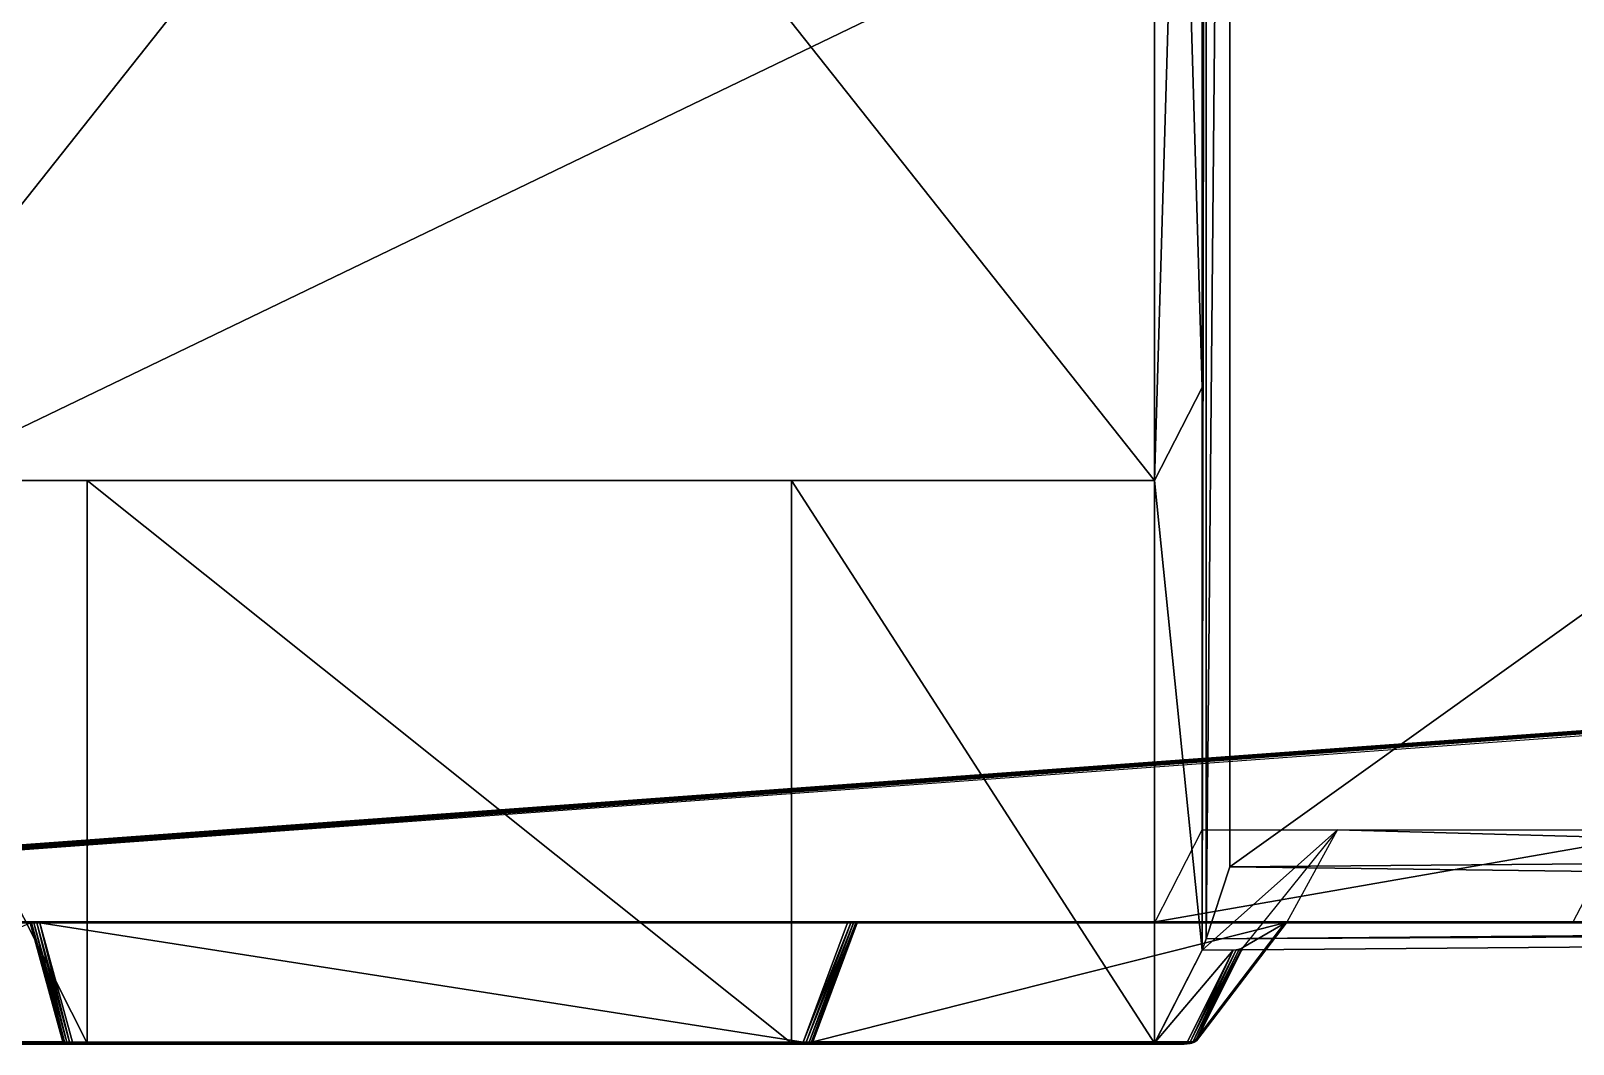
# Model space of a CAD drawing. Extents: x -2.99 to 2.93, y -1.11 to 1.11.
# Drawn here: x -2.117 to -0.908, y -1.11 to -0.316 of the extents above; entities that cross this region are included whole.
import ezdxf

# ---------------------------------------------------------------- set-up
doc = ezdxf.new("R2010")
doc.units = 0
doc.header["$MEASUREMENT"] = 0
doc.layers.get('0').update_dxf_attribs({"linetype": 'CONTINUOUS'})

msp = doc.modelspace()

# ---------------------------------------------------------------- linework, layer by layer
for points in [[(-1.1956, 1.0271, 0.4624), (-1.1989, 1.0361, 0.4846), (-1.1989, -1.0361, 0.4846)], [(-1.1956, 1.0271, 0.4624), (-1.1989, -1.0361, 0.4846), (-1.1956, -1.0271, 0.4624)], [(-1.1772, 0.9706, 0.345), (-1.1956, 1.0271, 0.4624), (-1.1956, -1.0271, 0.4624)], [(-1.1772, 0.9706, 0.345), (-1.1956, -1.0271, 0.4624), (-1.1772, -0.9706, 0.345)], [(1.5062, 0.9486, 0.2918), (-1.1772, 0.9706, 0.345), (-1.1772, -0.9706, 0.345)], [(1.5062, 0.9486, 0.2918), (-1.1772, -0.9706, 0.345), (1.5062, -0.9486, 0.2918)], [(-2.2958, 0.668, 0.721), (-2.2958, -0.668, 0.721), (-1.2361, -0.668, 0.6533)], [(-2.2958, 0.668, 0.721), (-1.2361, -0.668, 0.6533), (-1.2361, 0.668, 0.6533)], [(-2.2958, -0.668, 0.721), (-1.2361, -0.668, 0.6533), (-1.2361, 0.668, 0.6533)], [(-2.2958, -0.668, 0.721), (-1.2361, 0.668, 0.6533), (-2.2958, 0.668, 0.721)], [(-1.2361, 0.668, 0.6533), (-1.2361, -0.668, 0.6533), (-1.1989, -0.5953, 0.4846)], [(-1.2361, 0.668, 0.6533), (-1.1989, -0.5953, 0.4846), (-1.1989, 0.5953, 0.4846)], [(-1.2361, -0.668, 0.6533), (-1.1989, 0.5953, 0.4846), (-1.2361, 0.668, 0.6533)], [(-1.2361, -0.668, 0.6533), (-1.1989, -0.5953, 0.4846), (-1.1989, 0.5953, 0.4846)], [(-1.2361, -0.668, 0.6533), (-1.1989, -1.0361, 0.4846), (-1.1989, -0.5953, 0.4846)], [(-1.2361, -0.668, 0.6533), (-1.1989, -1.0361, 0.4846), (-1.1989, -0.5953, 0.4846)], [(-2.2958, -0.668, 0.721), (-2.2958, -1.1088, 0.721), (-2.0726, -1.1088, 1.0587)], [(-2.2958, -0.668, 0.721), (-2.0726, -1.1088, 1.0587), (-2.0726, -0.668, 1.0587)], [(-1.2361, -0.668, 0.6533), (-2.2958, -0.668, 0.721), (-2.0726, -0.668, 1.0587)], [(-2.2958, -0.668, 0.721), (-2.2958, -1.1088, 0.721), (-2.0726, -1.1088, 1.0587)], [(-2.2958, -0.668, 0.721), (-2.0726, -1.1088, 1.0587), (-2.0726, -0.668, 1.0587)], [(-1.2361, -0.668, 0.6533), (-2.2958, -0.668, 0.721), (-2.0726, -0.668, 1.0587)], [(-2.0726, -0.668, 1.0587), (-2.0726, -1.1088, 1.0587), (-1.5208, -1.1088, 1.0524)], [(-2.0726, -0.668, 1.0587), (-1.5208, -1.1088, 1.0524), (-1.5208, -0.668, 1.0524)], [(-1.2361, -0.668, 0.6533), (-2.0726, -0.668, 1.0587), (-1.5208, -0.668, 1.0524)], [(-2.0726, -0.668, 1.0587), (-2.0726, -1.1088, 1.0587), (-1.5208, -1.1088, 1.0524)], [(-2.0726, -0.668, 1.0587), (-1.5208, -1.1088, 1.0524), (-1.5208, -0.668, 1.0524)], [(-1.2361, -0.668, 0.6533), (-2.0726, -0.668, 1.0587), (-1.5208, -0.668, 1.0524)], [(-1.5208, -0.668, 1.0524), (-1.5208, -1.1088, 1.0524), (-1.2361, -1.1088, 0.6533)], [(-1.5208, -0.668, 1.0524), (-1.2361, -1.1088, 0.6533), (-1.2361, -0.668, 0.6533)], [(-1.5208, -0.668, 1.0524), (-1.5208, -1.1088, 1.0524), (-1.2361, -1.1088, 0.6533)], [(-1.5208, -0.668, 1.0524), (-1.2361, -1.1088, 0.6533), (-1.2361, -0.668, 0.6533)], [(-1.2361, -0.668, 0.6533), (-1.2361, -1.1088, 0.6533), (-1.1989, -1.0361, 0.4846)], [(-1.2361, -0.668, 0.6533), (-1.2361, -1.1088, 0.6533), (-1.1989, -1.0361, 0.4846)], [(-0.8272, -0.8588, 1.7047), (-2.9243, -1.012, 1.404), (-2.9241, -1.0131, 1.4037)], [(-0.8272, -0.8588, 1.7047), (-2.9241, -1.0131, 1.4037), (-0.8269, -0.8598, 1.7045)], [(-0.8269, -0.8598, 1.7045), (-2.9241, -1.0131, 1.4037), (-2.9232, -1.0138, 1.4031)], [(-0.8269, -0.8598, 1.7045), (-2.9232, -1.0138, 1.4031), (-0.826, -0.8606, 1.7039)], [(-0.826, -0.8606, 1.7039), (-2.9232, -1.0138, 1.4031), (-2.9221, -1.0141, 1.4022)], [(-0.826, -0.8606, 1.7039), (-2.9221, -1.0141, 1.4022), (-0.8247, -0.8609, 1.703)], [(-0.8247, -0.8609, 1.703), (-2.9221, -1.0141, 1.4022), (-2.9006, -1.0141, 1.3865)], [(-0.8247, -0.8609, 1.703), (-2.9006, -1.0141, 1.3865), (-0.8033, -0.8609, 1.6873)], [(-1.2358, -1.0137, 0.6515), (-1.1989, -0.9418, 0.4846), (-0.8223, -0.9418, 0.477)], [(-1.2358, -1.0137, 0.6515), (-0.8223, -0.9418, 0.477), (-0.857, -1.0137, 0.6439)], [(1.5197, -1.0138, 0.4306), (-1.1989, -1.0361, 0.4846), (-1.0927, -0.9418, 0.4825)], [(-1.1323, -1.0137, 0.6493), (-1.0927, -0.9418, 0.4825), (-1.1669, -1.0338, 0.484)], [(-1.1323, -1.0137, 0.6493), (-1.0927, -0.9418, 0.4825), (-1.1669, -1.0338, 0.484)], [(1.5197, -1.0138, 0.4306), (-1.0927, -0.9418, 0.4825), (1.4206, -0.9418, 0.4318)], [(1.5178, -1.0048, 0.4085), (1.5062, -0.9486, 0.2918), (-1.1772, -0.9706, 0.345)], [(1.5178, -1.0048, 0.4085), (-1.1772, -0.9706, 0.345), (-1.1956, -1.0271, 0.4624)], [(-2.9295, -1.0145, 1.4013), (-0.9083, -1.0145, 1.3099), (-0.9083, -1.0144, 1.3108)], [(-2.9295, -1.0145, 1.4013), (-0.9083, -1.0144, 1.3108), (-2.9288, -1.0144, 1.4021)], [(-2.9288, -1.0144, 1.4021), (-0.9083, -1.0144, 1.3108), (-0.9082, -1.0143, 1.3118)], [(-2.9288, -1.0144, 1.4021), (-0.9082, -1.0143, 1.3118), (-2.9269, -1.0143, 1.403)], [(-2.9269, -1.0143, 1.403), (-0.9082, -1.0143, 1.3118), (-0.9081, -1.0141, 1.3128)], [(-2.9269, -1.0143, 1.403), (-0.9081, -1.0141, 1.3128), (-2.9238, -1.0141, 1.4039)], [(-2.9238, -1.0141, 1.4039), (-0.9081, -1.0141, 1.3128), (-0.9081, -1.0138, 1.3137)], [(-2.9238, -1.0141, 1.4039), (-0.9081, -1.0138, 1.3137), (-2.9202, -1.0138, 1.4046)], [(-2.1173, -1.0145, 1.1432), (-2.0916, -1.1077, 1.0793), (-2.3273, -1.1077, 0.7233)], [(-2.1173, -1.0145, 1.1432), (-2.0916, -1.1077, 1.0793), (-2.3273, -1.1077, 0.7233)], [(-2.0916, -1.1077, 1.0793), (-2.1173, -1.0145, 1.1432), (-2.1163, -1.0145, 1.1441)], [(-2.0916, -1.1077, 1.0793), (-2.1173, -1.0145, 1.1432), (-2.1163, -1.0145, 1.1441)], [(-2.0916, -1.1077, 1.0793), (-2.1163, -1.0145, 1.1441), (-2.0905, -1.1079, 1.08)], [(-2.0905, -1.1079, 1.08), (-2.1163, -1.0145, 1.1441), (-2.1145, -1.0145, 1.1448)], [(-2.0916, -1.1077, 1.0793), (-2.1163, -1.0145, 1.1441), (-2.0905, -1.1079, 1.08)], [(-2.0905, -1.1079, 1.08), (-2.1163, -1.0145, 1.1441), (-2.1145, -1.0145, 1.1448)], [(-2.0905, -1.1079, 1.08), (-2.1145, -1.0145, 1.1448), (-2.0887, -1.1081, 1.0806)], [(-2.0887, -1.1081, 1.0806), (-2.1145, -1.0145, 1.1448), (-2.1122, -1.0145, 1.1452)], [(-2.0905, -1.1079, 1.08), (-2.1145, -1.0145, 1.1448), (-2.0887, -1.1081, 1.0806)], [(-2.0887, -1.1081, 1.0806), (-2.1145, -1.0145, 1.1448), (-2.1122, -1.0145, 1.1452)], [(-2.0887, -1.1081, 1.0806), (-2.1122, -1.0145, 1.1452), (-2.0864, -1.1081, 1.0811)], [(-2.0864, -1.1081, 1.0811), (-2.1122, -1.0145, 1.1452), (-2.1098, -1.0145, 1.1454)], [(-2.0887, -1.1081, 1.0806), (-2.1122, -1.0145, 1.1452), (-2.0864, -1.1081, 1.0811)], [(-2.0864, -1.1081, 1.0811), (-2.1122, -1.0145, 1.1452), (-2.1098, -1.0145, 1.1454)], [(-2.1098, -1.0145, 1.1454), (-1.4767, -1.0145, 1.1346), (-1.5115, -1.108, 1.0747)], [(-2.1098, -1.0145, 1.1454), (-1.5115, -1.108, 1.0747), (-2.0841, -1.108, 1.0813)], [(-2.1098, -1.0145, 1.1454), (-1.4767, -1.0145, 1.1346), (-1.5115, -1.108, 1.0747)], [(-2.1098, -1.0145, 1.1454), (-1.5115, -1.108, 1.0747), (-2.0841, -1.108, 1.0813)], [(-2.0864, -1.1081, 1.0811), (-2.1098, -1.0145, 1.1454), (-2.0841, -1.108, 1.0813)], [(-2.0864, -1.1081, 1.0811), (-2.1098, -1.0145, 1.1454), (-2.0841, -1.108, 1.0813)], [(-1.5115, -1.108, 1.0747), (-1.4767, -1.0145, 1.1346), (-1.4743, -1.0145, 1.1344)], [(-1.5115, -1.108, 1.0747), (-1.4743, -1.0145, 1.1344), (-1.5091, -1.1081, 1.0744)], [(-1.5115, -1.108, 1.0747), (-1.4767, -1.0145, 1.1346), (-1.4743, -1.0145, 1.1344)], [(-1.5115, -1.108, 1.0747), (-1.4743, -1.0145, 1.1344), (-1.5091, -1.1081, 1.0744)], [(-1.5091, -1.1081, 1.0744), (-1.4743, -1.0145, 1.1344), (-1.4721, -1.0145, 1.1339)], [(-1.5091, -1.1081, 1.0744), (-1.4721, -1.0145, 1.1339), (-1.5069, -1.1081, 1.0739)], [(-1.5091, -1.1081, 1.0744), (-1.4743, -1.0145, 1.1344), (-1.4721, -1.0145, 1.1339)], [(-1.5091, -1.1081, 1.0744), (-1.4721, -1.0145, 1.1339), (-1.5069, -1.1081, 1.0739)], [(-1.5069, -1.1081, 1.0739), (-1.4721, -1.0145, 1.1339), (-1.4703, -1.0145, 1.1332)], [(-1.5069, -1.1081, 1.0739), (-1.4703, -1.0145, 1.1332), (-1.5051, -1.1079, 1.0733)], [(-1.5069, -1.1081, 1.0739), (-1.4721, -1.0145, 1.1339), (-1.4703, -1.0145, 1.1332)], [(-1.5069, -1.1081, 1.0739), (-1.4703, -1.0145, 1.1332), (-1.5051, -1.1079, 1.0733)], [(-1.5051, -1.1079, 1.0733), (-1.4703, -1.0145, 1.1332), (-1.4693, -1.0145, 1.1323)], [(-1.5051, -1.1079, 1.0733), (-1.4693, -1.0145, 1.1323), (-1.5039, -1.1077, 1.0726)], [(-1.5051, -1.1079, 1.0733), (-1.4703, -1.0145, 1.1332), (-1.4693, -1.0145, 1.1323)], [(-1.5051, -1.1079, 1.0733), (-1.4693, -1.0145, 1.1323), (-1.5039, -1.1077, 1.0726)], [(-1.1341, -1.0145, 0.6531), (-1.2051, -1.1077, 0.6535), (-1.5039, -1.1077, 1.0726)], [(-1.1341, -1.0145, 0.6531), (-1.5039, -1.1077, 1.0726), (-1.4693, -1.0145, 1.1323)], [(-1.1341, -1.0145, 0.6531), (-1.2051, -1.1077, 0.6535), (-1.5039, -1.1077, 1.0726)], [(-1.1341, -1.0145, 0.6531), (-1.5039, -1.1077, 1.0726), (-1.4693, -1.0145, 1.1323)], [(-0.8575, -1.0145, 0.6476), (-1.2375, -1.0145, 0.6552), (-1.237, -1.0144, 0.6544)], [(-0.8574, -1.0144, 0.6467), (-1.237, -1.0144, 0.6544), (-1.2364, -1.0143, 0.6534)], [(-0.8575, -1.0145, 0.6476), (-1.237, -1.0144, 0.6544), (-0.8574, -1.0144, 0.6467)], [(-0.8573, -1.0143, 0.6457), (-1.2364, -1.0143, 0.6534), (-1.236, -1.014, 0.6524)], [(-0.8574, -1.0144, 0.6467), (-1.2364, -1.0143, 0.6534), (-0.8573, -1.0143, 0.6457)], [(-0.8572, -1.014, 0.6447), (-1.236, -1.014, 0.6524), (-1.2358, -1.0137, 0.6515)], [(-0.8573, -1.0143, 0.6457), (-1.236, -1.014, 0.6524), (-0.8572, -1.014, 0.6447)], [(-0.8572, -1.014, 0.6447), (-1.2358, -1.0137, 0.6515), (-0.857, -1.0137, 0.6439)], [(-1.2051, -1.1077, 0.6535), (-1.1341, -1.0145, 0.6531), (-1.1335, -1.0144, 0.6522)], [(-1.2051, -1.1077, 0.6535), (-1.1335, -1.0144, 0.6522), (-1.2045, -1.1075, 0.6526)], [(-1.2051, -1.1077, 0.6535), (-1.1341, -1.0145, 0.6531), (-1.1335, -1.0144, 0.6522)], [(-1.2051, -1.1077, 0.6535), (-1.1335, -1.0144, 0.6522), (-1.2045, -1.1075, 0.6526)], [(-1.2045, -1.1075, 0.6526), (-1.1335, -1.0144, 0.6522), (-1.133, -1.0143, 0.6512)], [(-1.2045, -1.1075, 0.6526), (-1.133, -1.0143, 0.6512), (-1.2039, -1.1072, 0.6516)], [(-1.2045, -1.1075, 0.6526), (-1.1335, -1.0144, 0.6522), (-1.133, -1.0143, 0.6512)], [(-1.2045, -1.1075, 0.6526), (-1.133, -1.0143, 0.6512), (-1.2039, -1.1072, 0.6516)], [(-1.2039, -1.1072, 0.6516), (-1.133, -1.0143, 0.6512), (-1.1326, -1.014, 0.6502)], [(-1.2039, -1.1072, 0.6516), (-1.1326, -1.014, 0.6502), (-1.2034, -1.1069, 0.6506)], [(-1.2039, -1.1072, 0.6516), (-1.133, -1.0143, 0.6512), (-1.1326, -1.014, 0.6502)], [(-1.2039, -1.1072, 0.6516), (-1.1326, -1.014, 0.6502), (-1.2034, -1.1069, 0.6506)], [(-1.2034, -1.1069, 0.6506), (-1.1326, -1.014, 0.6502), (-1.1323, -1.0137, 0.6493)], [(-1.2034, -1.1069, 0.6506), (-1.1323, -1.0137, 0.6493), (-1.2032, -1.1067, 0.6497)], [(-1.2034, -1.1069, 0.6506), (-1.1326, -1.014, 0.6502), (-1.1323, -1.0137, 0.6493)], [(-1.2034, -1.1069, 0.6506), (-1.1323, -1.0137, 0.6493), (-1.2032, -1.1067, 0.6497)], [(-1.1323, -1.0137, 0.6493), (-1.1669, -1.0338, 0.484), (-1.2032, -1.1067, 0.6497)], [(-1.1323, -1.0137, 0.6493), (-1.1669, -1.0338, 0.484), (-1.2032, -1.1067, 0.6497)], [(1.5197, -1.0138, 0.4306), (-1.1956, -1.0271, 0.4624), (-1.1989, -1.0361, 0.4846)], [(1.5197, -1.0138, 0.4306), (1.5178, -1.0048, 0.4085), (-1.1956, -1.0271, 0.4624)], [(-0.9083, -1.0144, 1.3108), (-0.9059, -1.0142, 1.3109), (-0.9059, -1.014, 1.3118)], [(-0.9083, -1.0144, 1.3108), (-0.9059, -1.014, 1.3118), (-0.9082, -1.0143, 1.3118)], [(-0.9083, -1.0145, 1.3099), (-0.906, -1.0143, 1.3099), (-0.9059, -1.0142, 1.3109)], [(-0.9083, -1.0145, 1.3099), (-0.9059, -1.0142, 1.3109), (-0.9083, -1.0144, 1.3108)], [(-0.8552, -1.0143, 0.6476), (-0.906, -1.0143, 1.3099), (-0.9083, -1.0145, 1.3099)], [(-0.8552, -1.0143, 0.6476), (-0.9083, -1.0145, 1.3099), (-0.8575, -1.0145, 0.6476)], [(-0.9081, -1.0141, 1.3128), (-0.9082, -1.0143, 1.3118), (-0.9059, -1.014, 1.3118)], [(-1.2358, -1.108, 0.6515), (-1.2108, -1.1087, 0.6501), (-1.1745, -1.0359, 0.4841)], [(-1.2358, -1.108, 0.6515), (-1.1745, -1.0359, 0.4841), (-1.1989, -1.0361, 0.4846)], [(-1.2358, -1.108, 0.6515), (-1.2108, -1.1087, 0.6501), (-1.1745, -1.0359, 0.4841)], [(-1.2358, -1.108, 0.6515), (-1.1745, -1.0359, 0.4841), (-1.1989, -1.0361, 0.4846)], [(-1.1745, -1.0359, 0.4841), (-1.2108, -1.1087, 0.6501), (-1.2084, -1.1086, 0.6499)], [(-1.1745, -1.0359, 0.4841), (-1.2108, -1.1087, 0.6501), (-1.2084, -1.1086, 0.6499)], [(-1.1745, -1.0359, 0.4841), (-1.2084, -1.1086, 0.6499), (-1.1721, -1.0358, 0.4841)], [(-1.1721, -1.0358, 0.4841), (-1.2084, -1.1086, 0.6499), (-1.2061, -1.1081, 0.6498)], [(-1.1745, -1.0359, 0.4841), (-1.2084, -1.1086, 0.6499), (-1.1721, -1.0358, 0.4841)], [(-1.1721, -1.0358, 0.4841), (-1.2084, -1.1086, 0.6499), (-1.2061, -1.1081, 0.6498)], [(-1.1721, -1.0358, 0.4841), (-1.2061, -1.1081, 0.6498), (-1.1698, -1.0353, 0.484)], [(-1.1698, -1.0353, 0.484), (-1.2061, -1.1081, 0.6498), (-1.2043, -1.1075, 0.6497)], [(-1.1721, -1.0358, 0.4841), (-1.2061, -1.1081, 0.6498), (-1.1698, -1.0353, 0.484)], [(-1.1698, -1.0353, 0.484), (-1.2061, -1.1081, 0.6498), (-1.2043, -1.1075, 0.6497)], [(-1.1698, -1.0353, 0.484), (-1.2043, -1.1075, 0.6497), (-1.168, -1.0346, 0.484)], [(-1.168, -1.0346, 0.484), (-1.2043, -1.1075, 0.6497), (-1.2032, -1.1067, 0.6497)], [(-1.1698, -1.0353, 0.484), (-1.2043, -1.1075, 0.6497), (-1.168, -1.0346, 0.484)], [(-1.168, -1.0346, 0.484), (-1.2043, -1.1075, 0.6497), (-1.2032, -1.1067, 0.6497)], [(-1.168, -1.0346, 0.484), (-1.2032, -1.1067, 0.6497), (-1.1669, -1.0338, 0.484)], [(-1.168, -1.0346, 0.484), (-1.2032, -1.1067, 0.6497), (-1.1669, -1.0338, 0.484)], [(-2.0917, -1.1084, 1.0777), (-2.3262, -1.1084, 0.7233), (-2.3273, -1.1077, 0.7233)], [(-2.0917, -1.1084, 1.0777), (-2.3273, -1.1077, 0.7233), (-2.0916, -1.1077, 1.0793)], [(-2.0917, -1.1084, 1.0777), (-2.3262, -1.1084, 0.7233), (-2.3273, -1.1077, 0.7233)], [(-2.0917, -1.1084, 1.0777), (-2.3273, -1.1077, 0.7233), (-2.0916, -1.1077, 1.0793)], [(-2.0912, -1.109, 1.0757), (-2.3244, -1.109, 0.7231), (-2.3262, -1.1084, 0.7233)], [(-2.0912, -1.109, 1.0757), (-2.3262, -1.1084, 0.7233), (-2.0917, -1.1084, 1.0777)], [(-2.0912, -1.109, 1.0757), (-2.3244, -1.109, 0.7231), (-2.3262, -1.1084, 0.7233)], [(-2.0912, -1.109, 1.0757), (-2.3262, -1.1084, 0.7233), (-2.0917, -1.1084, 1.0777)], [(-2.0903, -1.1094, 1.0737), (-2.3222, -1.1094, 0.723), (-2.3244, -1.109, 0.7231)], [(-2.0903, -1.1094, 1.0737), (-2.3244, -1.109, 0.7231), (-2.0912, -1.109, 1.0757)], [(-2.0903, -1.1094, 1.0737), (-2.3222, -1.1094, 0.723), (-2.3244, -1.109, 0.7231)], [(-2.0903, -1.1094, 1.0737), (-2.3244, -1.109, 0.7231), (-2.0912, -1.109, 1.0757)], [(-2.0891, -1.1095, 1.0719), (-2.3199, -1.1095, 0.7228), (-2.3222, -1.1094, 0.723)], [(-2.0891, -1.1095, 1.0719), (-2.3222, -1.1094, 0.723), (-2.0903, -1.1094, 1.0737)], [(-2.0891, -1.1095, 1.0719), (-2.3199, -1.1095, 0.7228), (-2.3222, -1.1094, 0.723)], [(-2.0891, -1.1095, 1.0719), (-2.3222, -1.1094, 0.723), (-2.0903, -1.1094, 1.0737)], [(-2.2958, -1.1088, 0.721), (-2.3199, -1.1095, 0.7228), (-2.0891, -1.1095, 1.0719)], [(-2.2958, -1.1088, 0.721), (-2.3199, -1.1095, 0.7228), (-2.0891, -1.1095, 1.0719)], [(-2.2958, -1.1088, 0.721), (-2.0891, -1.1095, 1.0719), (-2.0753, -1.1088, 1.0546)], [(-2.2958, -1.1088, 0.721), (-2.0891, -1.1095, 1.0719), (-2.0753, -1.1088, 1.0546)], [(-2.0916, -1.1077, 1.0793), (-2.0901, -1.1086, 1.0787), (-2.0917, -1.1084, 1.0777)], [(-2.0916, -1.1077, 1.0793), (-2.0901, -1.1086, 1.0787), (-2.0917, -1.1084, 1.0777)], [(-2.0917, -1.1084, 1.0777), (-2.0901, -1.1086, 1.0787), (-2.0896, -1.1091, 1.0772)], [(-2.0917, -1.1084, 1.0777), (-2.0896, -1.1091, 1.0772), (-2.0912, -1.109, 1.0757)], [(-2.0917, -1.1084, 1.0777), (-2.0901, -1.1086, 1.0787), (-2.0896, -1.1091, 1.0772)], [(-2.0917, -1.1084, 1.0777), (-2.0896, -1.1091, 1.0772), (-2.0912, -1.109, 1.0757)], [(-2.0916, -1.1077, 1.0793), (-2.0905, -1.1079, 1.08), (-2.0901, -1.1086, 1.0787)], [(-2.0916, -1.1077, 1.0793), (-2.0905, -1.1079, 1.08), (-2.0901, -1.1086, 1.0787)], [(-2.0903, -1.1094, 1.0737), (-2.0912, -1.109, 1.0757), (-2.0896, -1.1091, 1.0772)], [(-2.0903, -1.1094, 1.0737), (-2.0912, -1.109, 1.0757), (-2.0896, -1.1091, 1.0772)], [(-2.0905, -1.1079, 1.08), (-2.0887, -1.1081, 1.0806), (-2.0884, -1.1087, 1.0797)], [(-2.0905, -1.1079, 1.08), (-2.0884, -1.1087, 1.0797), (-2.0901, -1.1086, 1.0787)], [(-2.0905, -1.1079, 1.08), (-2.0887, -1.1081, 1.0806), (-2.0884, -1.1087, 1.0797)], [(-2.0905, -1.1079, 1.08), (-2.0884, -1.1087, 1.0797), (-2.0901, -1.1086, 1.0787)], [(-2.0903, -1.1094, 1.0737), (-2.0896, -1.1091, 1.0772), (-2.0886, -1.1093, 1.0754)], [(-2.0903, -1.1094, 1.0737), (-2.0896, -1.1091, 1.0772), (-2.0886, -1.1093, 1.0754)], [(-2.0891, -1.1095, 1.0719), (-2.0903, -1.1094, 1.0737), (-2.0886, -1.1093, 1.0754)], [(-2.0891, -1.1095, 1.0719), (-2.0903, -1.1094, 1.0737), (-2.0886, -1.1093, 1.0754)], [(-2.0901, -1.1086, 1.0787), (-2.0884, -1.1087, 1.0797), (-2.0878, -1.1091, 1.0785)], [(-2.0901, -1.1086, 1.0787), (-2.0878, -1.1091, 1.0785), (-2.0896, -1.1091, 1.0772)], [(-2.0901, -1.1086, 1.0787), (-2.0884, -1.1087, 1.0797), (-2.0878, -1.1091, 1.0785)], [(-2.0901, -1.1086, 1.0787), (-2.0878, -1.1091, 1.0785), (-2.0896, -1.1091, 1.0772)], [(-2.0886, -1.1093, 1.0754), (-2.0896, -1.1091, 1.0772), (-2.0878, -1.1091, 1.0785)], [(-2.0886, -1.1093, 1.0754), (-2.0896, -1.1091, 1.0772), (-2.0878, -1.1091, 1.0785)], [(-2.0874, -1.1095, 1.0734), (-2.0753, -1.1088, 1.0546), (-2.0891, -1.1095, 1.0719)], [(-2.0874, -1.1095, 1.0734), (-2.0753, -1.1088, 1.0546), (-2.0891, -1.1095, 1.0719)], [(-2.0891, -1.1095, 1.0719), (-2.0886, -1.1093, 1.0754), (-2.0874, -1.1095, 1.0734)], [(-2.0891, -1.1095, 1.0719), (-2.0886, -1.1093, 1.0754), (-2.0874, -1.1095, 1.0734)], [(-2.0864, -1.1081, 1.0811), (-2.0884, -1.1087, 1.0797), (-2.0887, -1.1081, 1.0806)], [(-2.0864, -1.1081, 1.0811), (-2.0884, -1.1087, 1.0797), (-2.0887, -1.1081, 1.0806)], [(-2.0886, -1.1093, 1.0754), (-2.0878, -1.1091, 1.0785), (-2.0867, -1.1094, 1.0769)], [(-2.0886, -1.1093, 1.0754), (-2.0878, -1.1091, 1.0785), (-2.0867, -1.1094, 1.0769)], [(-2.0874, -1.1095, 1.0734), (-2.0886, -1.1093, 1.0754), (-2.0867, -1.1094, 1.0769)], [(-2.0874, -1.1095, 1.0734), (-2.0886, -1.1093, 1.0754), (-2.0867, -1.1094, 1.0769)], [(-2.0864, -1.1081, 1.0811), (-2.0861, -1.1087, 1.0803), (-2.0884, -1.1087, 1.0797)], [(-2.0864, -1.1081, 1.0811), (-2.0861, -1.1087, 1.0803), (-2.0884, -1.1087, 1.0797)], [(-2.0861, -1.1087, 1.0803), (-2.0878, -1.1091, 1.0785), (-2.0884, -1.1087, 1.0797)], [(-2.0861, -1.1087, 1.0803), (-2.0878, -1.1091, 1.0785), (-2.0884, -1.1087, 1.0797)], [(-2.0861, -1.1087, 1.0803), (-2.0855, -1.1091, 1.0793), (-2.0878, -1.1091, 1.0785)], [(-2.0861, -1.1087, 1.0803), (-2.0855, -1.1091, 1.0793), (-2.0878, -1.1091, 1.0785)], [(-2.0847, -1.1094, 1.0781), (-2.0867, -1.1094, 1.0769), (-2.0878, -1.1091, 1.0785)], [(-2.0847, -1.1094, 1.0781), (-2.0878, -1.1091, 1.0785), (-2.0855, -1.1091, 1.0793)], [(-2.0847, -1.1094, 1.0781), (-2.0867, -1.1094, 1.0769), (-2.0878, -1.1091, 1.0785)], [(-2.0847, -1.1094, 1.0781), (-2.0878, -1.1091, 1.0785), (-2.0855, -1.1091, 1.0793)], [(-2.0855, -1.1095, 1.0751), (-2.0738, -1.1088, 1.0561), (-2.0874, -1.1095, 1.0734)], [(-2.0874, -1.1095, 1.0734), (-2.0738, -1.1088, 1.0561), (-2.0753, -1.1088, 1.0546)], [(-2.0855, -1.1095, 1.0751), (-2.0738, -1.1088, 1.0561), (-2.0874, -1.1095, 1.0734)], [(-2.0874, -1.1095, 1.0734), (-2.0738, -1.1088, 1.0561), (-2.0753, -1.1088, 1.0546)], [(-2.0874, -1.1095, 1.0734), (-2.0867, -1.1094, 1.0769), (-2.0855, -1.1095, 1.0751)], [(-2.0874, -1.1095, 1.0734), (-2.0867, -1.1094, 1.0769), (-2.0855, -1.1095, 1.0751)], [(-2.0836, -1.1095, 1.0768), (-2.0855, -1.1095, 1.0751), (-2.0867, -1.1094, 1.0769)], [(-2.0836, -1.1095, 1.0768), (-2.0867, -1.1094, 1.0769), (-2.0847, -1.1094, 1.0781)], [(-2.0836, -1.1095, 1.0768), (-2.0855, -1.1095, 1.0751), (-2.0867, -1.1094, 1.0769)], [(-2.0836, -1.1095, 1.0768), (-2.0867, -1.1094, 1.0769), (-2.0847, -1.1094, 1.0781)], [(-2.0841, -1.108, 1.0813), (-2.0861, -1.1087, 1.0803), (-2.0864, -1.1081, 1.0811)], [(-2.0841, -1.108, 1.0813), (-2.0861, -1.1087, 1.0803), (-2.0864, -1.1081, 1.0811)], [(-2.0841, -1.108, 1.0813), (-2.0836, -1.1086, 1.0807), (-2.0861, -1.1087, 1.0803)], [(-2.0841, -1.108, 1.0813), (-2.0836, -1.1086, 1.0807), (-2.0861, -1.1087, 1.0803)], [(-2.0836, -1.1086, 1.0807), (-2.0855, -1.1091, 1.0793), (-2.0861, -1.1087, 1.0803)], [(-2.0836, -1.1086, 1.0807), (-2.0855, -1.1091, 1.0793), (-2.0861, -1.1087, 1.0803)], [(-2.0836, -1.1086, 1.0807), (-2.083, -1.1091, 1.0799), (-2.0855, -1.1091, 1.0793)], [(-2.0836, -1.1086, 1.0807), (-2.083, -1.1091, 1.0799), (-2.0855, -1.1091, 1.0793)], [(-2.0836, -1.1095, 1.0768), (-2.0716, -1.1088, 1.0575), (-2.0855, -1.1095, 1.0751)], [(-2.0855, -1.1095, 1.0751), (-2.0716, -1.1088, 1.0575), (-2.0738, -1.1088, 1.0561)], [(-2.0836, -1.1095, 1.0768), (-2.0716, -1.1088, 1.0575), (-2.0855, -1.1095, 1.0751)], [(-2.0855, -1.1095, 1.0751), (-2.0716, -1.1088, 1.0575), (-2.0738, -1.1088, 1.0561)], [(-2.0824, -1.1095, 1.079), (-2.0847, -1.1094, 1.0781), (-2.0855, -1.1091, 1.0793)], [(-2.0824, -1.1095, 1.079), (-2.0855, -1.1091, 1.0793), (-2.083, -1.1091, 1.0799)], [(-2.0824, -1.1095, 1.079), (-2.0847, -1.1094, 1.0781), (-2.0855, -1.1091, 1.0793)], [(-2.0824, -1.1095, 1.079), (-2.0855, -1.1091, 1.0793), (-2.083, -1.1091, 1.0799)], [(-2.0819, -1.1096, 1.0782), (-2.0836, -1.1095, 1.0768), (-2.0847, -1.1094, 1.0781)], [(-2.0819, -1.1096, 1.0782), (-2.0847, -1.1094, 1.0781), (-2.0824, -1.1095, 1.079)], [(-2.0819, -1.1096, 1.0782), (-2.0836, -1.1095, 1.0768), (-2.0847, -1.1094, 1.0781)], [(-2.0819, -1.1096, 1.0782), (-2.0847, -1.1094, 1.0781), (-2.0824, -1.1095, 1.079)], [(-1.5119, -1.1086, 1.0741), (-2.0836, -1.1086, 1.0807), (-2.0841, -1.108, 1.0813)], [(-1.5119, -1.1086, 1.0741), (-2.0841, -1.108, 1.0813), (-1.5115, -1.108, 1.0747)], [(-1.5119, -1.1086, 1.0741), (-2.0836, -1.1086, 1.0807), (-2.0841, -1.108, 1.0813)], [(-1.5119, -1.1086, 1.0741), (-2.0841, -1.108, 1.0813), (-1.5115, -1.108, 1.0747)], [(-1.5125, -1.1091, 1.0734), (-2.083, -1.1091, 1.0799), (-2.0836, -1.1086, 1.0807)], [(-1.5125, -1.1091, 1.0734), (-2.0836, -1.1086, 1.0807), (-1.5119, -1.1086, 1.0741)], [(-1.5125, -1.1091, 1.0734), (-2.083, -1.1091, 1.0799), (-2.0836, -1.1086, 1.0807)], [(-1.5125, -1.1091, 1.0734), (-2.0836, -1.1086, 1.0807), (-1.5119, -1.1086, 1.0741)], [(-2.0819, -1.1096, 1.0782), (-2.069, -1.1088, 1.0584), (-2.0836, -1.1095, 1.0768)], [(-2.0836, -1.1095, 1.0768), (-2.069, -1.1088, 1.0584), (-2.0716, -1.1088, 1.0575)], [(-2.0819, -1.1096, 1.0782), (-2.069, -1.1088, 1.0584), (-2.0836, -1.1095, 1.0768)], [(-2.0836, -1.1095, 1.0768), (-2.069, -1.1088, 1.0584), (-2.0716, -1.1088, 1.0575)], [(-1.513, -1.1095, 1.0725), (-2.0824, -1.1095, 1.079), (-2.083, -1.1091, 1.0799)], [(-1.513, -1.1095, 1.0725), (-2.083, -1.1091, 1.0799), (-1.5125, -1.1091, 1.0734)], [(-1.513, -1.1095, 1.0725), (-2.0824, -1.1095, 1.079), (-2.083, -1.1091, 1.0799)], [(-1.513, -1.1095, 1.0725), (-2.083, -1.1091, 1.0799), (-1.5125, -1.1091, 1.0734)], [(-1.5135, -1.1096, 1.0717), (-2.0819, -1.1096, 1.0782), (-2.0824, -1.1095, 1.079)], [(-1.5135, -1.1096, 1.0717), (-2.0824, -1.1095, 1.079), (-1.513, -1.1095, 1.0725)], [(-1.5135, -1.1096, 1.0717), (-2.0819, -1.1096, 1.0782), (-2.0824, -1.1095, 1.079)], [(-1.5135, -1.1096, 1.0717), (-2.0824, -1.1095, 1.079), (-1.513, -1.1095, 1.0725)], [(-2.0664, -1.1088, 1.0587), (-2.0819, -1.1096, 1.0782), (-1.5135, -1.1096, 1.0717)], [(-2.0664, -1.1088, 1.0587), (-2.0819, -1.1096, 1.0782), (-1.5135, -1.1096, 1.0717)], [(-2.0819, -1.1096, 1.0782), (-2.0664, -1.1088, 1.0587), (-2.069, -1.1088, 1.0584)], [(-2.0819, -1.1096, 1.0782), (-2.0664, -1.1088, 1.0587), (-2.069, -1.1088, 1.0584)], [(-2.0664, -1.1088, 1.0587), (-1.5135, -1.1096, 1.0717), (-1.5268, -1.1088, 1.0525)], [(-2.0664, -1.1088, 1.0587), (-1.5135, -1.1096, 1.0717), (-1.5268, -1.1088, 1.0525)], [(-1.5268, -1.1088, 1.0525), (-1.5135, -1.1096, 1.0717), (-1.5118, -1.1095, 1.0702)], [(-1.5268, -1.1088, 1.0525), (-1.5118, -1.1095, 1.0702), (-1.5242, -1.1088, 1.0521)], [(-1.5268, -1.1088, 1.0525), (-1.5135, -1.1096, 1.0717), (-1.5118, -1.1095, 1.0702)], [(-1.5268, -1.1088, 1.0525), (-1.5118, -1.1095, 1.0702), (-1.5242, -1.1088, 1.0521)], [(-1.5242, -1.1088, 1.0521), (-1.5118, -1.1095, 1.0702), (-1.5098, -1.1095, 1.0684)], [(-1.5242, -1.1088, 1.0521), (-1.5098, -1.1095, 1.0684), (-1.5216, -1.1088, 1.0512)], [(-1.5242, -1.1088, 1.0521), (-1.5118, -1.1095, 1.0702), (-1.5098, -1.1095, 1.0684)], [(-1.5242, -1.1088, 1.0521), (-1.5098, -1.1095, 1.0684), (-1.5216, -1.1088, 1.0512)], [(-1.5216, -1.1088, 1.0512), (-1.5098, -1.1095, 1.0684), (-1.5078, -1.1095, 1.0665)], [(-1.5216, -1.1088, 1.0512), (-1.5078, -1.1095, 1.0665), (-1.5194, -1.1088, 1.0498)], [(-1.5216, -1.1088, 1.0512), (-1.5098, -1.1095, 1.0684), (-1.5078, -1.1095, 1.0665)], [(-1.5216, -1.1088, 1.0512), (-1.5078, -1.1095, 1.0665), (-1.5194, -1.1088, 1.0498)], [(-1.5194, -1.1088, 1.0498), (-1.5078, -1.1095, 1.0665), (-1.5061, -1.1095, 1.065)], [(-1.5194, -1.1088, 1.0498), (-1.5061, -1.1095, 1.065), (-1.5177, -1.1088, 1.0481)], [(-1.5194, -1.1088, 1.0498), (-1.5078, -1.1095, 1.0665), (-1.5061, -1.1095, 1.065)], [(-1.5194, -1.1088, 1.0498), (-1.5061, -1.1095, 1.065), (-1.5177, -1.1088, 1.0481)], [(-1.5177, -1.1088, 1.0481), (-1.5061, -1.1095, 1.065), (-1.213, -1.1095, 0.654)], [(-1.5177, -1.1088, 1.0481), (-1.213, -1.1095, 0.654), (-1.2376, -1.1088, 0.6553)], [(-1.5177, -1.1088, 1.0481), (-1.5061, -1.1095, 1.065), (-1.213, -1.1095, 0.654)], [(-1.5177, -1.1088, 1.0481), (-1.213, -1.1095, 0.654), (-1.2376, -1.1088, 0.6553)], [(-1.5135, -1.1096, 1.0717), (-1.513, -1.1095, 1.0725), (-1.5108, -1.1094, 1.0715)], [(-1.5135, -1.1096, 1.0717), (-1.5108, -1.1094, 1.0715), (-1.5118, -1.1095, 1.0702)], [(-1.5135, -1.1096, 1.0717), (-1.513, -1.1095, 1.0725), (-1.5108, -1.1094, 1.0715)], [(-1.5135, -1.1096, 1.0717), (-1.5108, -1.1094, 1.0715), (-1.5118, -1.1095, 1.0702)], [(-1.513, -1.1095, 1.0725), (-1.5125, -1.1091, 1.0734), (-1.51, -1.1091, 1.0727)], [(-1.513, -1.1095, 1.0725), (-1.51, -1.1091, 1.0727), (-1.5108, -1.1094, 1.0715)], [(-1.513, -1.1095, 1.0725), (-1.5125, -1.1091, 1.0734), (-1.51, -1.1091, 1.0727)], [(-1.513, -1.1095, 1.0725), (-1.51, -1.1091, 1.0727), (-1.5108, -1.1094, 1.0715)], [(-1.5119, -1.1086, 1.0741), (-1.51, -1.1091, 1.0727), (-1.5125, -1.1091, 1.0734)], [(-1.5119, -1.1086, 1.0741), (-1.51, -1.1091, 1.0727), (-1.5125, -1.1091, 1.0734)], [(-1.5115, -1.108, 1.0747), (-1.5095, -1.1087, 1.0736), (-1.5119, -1.1086, 1.0741)], [(-1.5115, -1.108, 1.0747), (-1.5095, -1.1087, 1.0736), (-1.5119, -1.1086, 1.0741)], [(-1.5119, -1.1086, 1.0741), (-1.5095, -1.1087, 1.0736), (-1.51, -1.1091, 1.0727)], [(-1.5119, -1.1086, 1.0741), (-1.5095, -1.1087, 1.0736), (-1.51, -1.1091, 1.0727)], [(-1.5118, -1.1095, 1.0702), (-1.5108, -1.1094, 1.0715), (-1.5087, -1.1094, 1.0702)], [(-1.5118, -1.1095, 1.0702), (-1.5087, -1.1094, 1.0702), (-1.5098, -1.1095, 1.0684)], [(-1.5118, -1.1095, 1.0702), (-1.5108, -1.1094, 1.0715), (-1.5087, -1.1094, 1.0702)], [(-1.5118, -1.1095, 1.0702), (-1.5087, -1.1094, 1.0702), (-1.5098, -1.1095, 1.0684)], [(-1.5115, -1.108, 1.0747), (-1.5091, -1.1081, 1.0744), (-1.5095, -1.1087, 1.0736)], [(-1.5115, -1.108, 1.0747), (-1.5091, -1.1081, 1.0744), (-1.5095, -1.1087, 1.0736)], [(-1.5108, -1.1094, 1.0715), (-1.51, -1.1091, 1.0727), (-1.5077, -1.1091, 1.0719)], [(-1.5108, -1.1094, 1.0715), (-1.5077, -1.1091, 1.0719), (-1.5087, -1.1094, 1.0702)], [(-1.5108, -1.1094, 1.0715), (-1.51, -1.1091, 1.0727), (-1.5077, -1.1091, 1.0719)], [(-1.5108, -1.1094, 1.0715), (-1.5077, -1.1091, 1.0719), (-1.5087, -1.1094, 1.0702)], [(-1.5095, -1.1087, 1.0736), (-1.5077, -1.1091, 1.0719), (-1.51, -1.1091, 1.0727)], [(-1.5095, -1.1087, 1.0736), (-1.5077, -1.1091, 1.0719), (-1.51, -1.1091, 1.0727)], [(-1.5078, -1.1095, 1.0665), (-1.5098, -1.1095, 1.0684), (-1.5087, -1.1094, 1.0702)], [(-1.5078, -1.1095, 1.0665), (-1.5098, -1.1095, 1.0684), (-1.5087, -1.1094, 1.0702)], [(-1.5091, -1.1081, 1.0744), (-1.5072, -1.1086, 1.073), (-1.5095, -1.1087, 1.0736)], [(-1.5091, -1.1081, 1.0744), (-1.5072, -1.1086, 1.073), (-1.5095, -1.1087, 1.0736)], [(-1.5095, -1.1087, 1.0736), (-1.5072, -1.1086, 1.073), (-1.5077, -1.1091, 1.0719)], [(-1.5095, -1.1087, 1.0736), (-1.5072, -1.1086, 1.073), (-1.5077, -1.1091, 1.0719)], [(-1.5091, -1.1081, 1.0744), (-1.5069, -1.1081, 1.0739), (-1.5072, -1.1086, 1.073)], [(-1.5091, -1.1081, 1.0744), (-1.5069, -1.1081, 1.0739), (-1.5072, -1.1086, 1.073)], [(-1.5068, -1.1093, 1.0687), (-1.5087, -1.1094, 1.0702), (-1.5077, -1.1091, 1.0719)], [(-1.5068, -1.1093, 1.0687), (-1.5087, -1.1094, 1.0702), (-1.5077, -1.1091, 1.0719)], [(-1.5078, -1.1095, 1.0665), (-1.5087, -1.1094, 1.0702), (-1.5068, -1.1093, 1.0687)], [(-1.5078, -1.1095, 1.0665), (-1.5087, -1.1094, 1.0702), (-1.5068, -1.1093, 1.0687)], [(-1.5061, -1.1095, 1.065), (-1.5078, -1.1095, 1.0665), (-1.5068, -1.1093, 1.0687)], [(-1.5061, -1.1095, 1.065), (-1.5078, -1.1095, 1.0665), (-1.5068, -1.1093, 1.0687)], [(-1.5054, -1.1086, 1.072), (-1.5059, -1.1091, 1.0705), (-1.5077, -1.1091, 1.0719)], [(-1.5054, -1.1086, 1.072), (-1.5077, -1.1091, 1.0719), (-1.5072, -1.1086, 1.073)], [(-1.5054, -1.1086, 1.072), (-1.5059, -1.1091, 1.0705), (-1.5077, -1.1091, 1.0719)], [(-1.5054, -1.1086, 1.072), (-1.5077, -1.1091, 1.0719), (-1.5072, -1.1086, 1.073)], [(-1.5068, -1.1093, 1.0687), (-1.5077, -1.1091, 1.0719), (-1.5059, -1.1091, 1.0705)], [(-1.5068, -1.1093, 1.0687), (-1.5077, -1.1091, 1.0719), (-1.5059, -1.1091, 1.0705)], [(-1.5051, -1.1079, 1.0733), (-1.5054, -1.1086, 1.072), (-1.5072, -1.1086, 1.073)], [(-1.5051, -1.1079, 1.0733), (-1.5072, -1.1086, 1.073), (-1.5069, -1.1081, 1.0739)], [(-1.5051, -1.1079, 1.0733), (-1.5054, -1.1086, 1.072), (-1.5072, -1.1086, 1.073)], [(-1.5051, -1.1079, 1.0733), (-1.5072, -1.1086, 1.073), (-1.5069, -1.1081, 1.0739)], [(-1.505, -1.1094, 1.0668), (-1.5068, -1.1093, 1.0687), (-1.5059, -1.1091, 1.0705)], [(-1.505, -1.1094, 1.0668), (-1.5068, -1.1093, 1.0687), (-1.5059, -1.1091, 1.0705)], [(-1.5061, -1.1095, 1.065), (-1.5068, -1.1093, 1.0687), (-1.505, -1.1094, 1.0668)], [(-1.5061, -1.1095, 1.065), (-1.5068, -1.1093, 1.0687), (-1.505, -1.1094, 1.0668)], [(-1.213, -1.1095, 0.654), (-1.5061, -1.1095, 1.065), (-1.505, -1.1094, 1.0668)], [(-1.213, -1.1095, 0.654), (-1.5061, -1.1095, 1.065), (-1.505, -1.1094, 1.0668)], [(-1.5038, -1.1084, 1.0709), (-1.5041, -1.109, 1.0689), (-1.5059, -1.1091, 1.0705)], [(-1.5038, -1.1084, 1.0709), (-1.5059, -1.1091, 1.0705), (-1.5054, -1.1086, 1.072)], [(-1.5038, -1.1084, 1.0709), (-1.5041, -1.109, 1.0689), (-1.5059, -1.1091, 1.0705)], [(-1.5038, -1.1084, 1.0709), (-1.5059, -1.1091, 1.0705), (-1.5054, -1.1086, 1.072)], [(-1.505, -1.1094, 1.0668), (-1.5059, -1.1091, 1.0705), (-1.5041, -1.109, 1.0689)], [(-1.505, -1.1094, 1.0668), (-1.5059, -1.1091, 1.0705), (-1.5041, -1.109, 1.0689)], [(-1.5039, -1.1077, 1.0726), (-1.5038, -1.1084, 1.0709), (-1.5054, -1.1086, 1.072)], [(-1.5039, -1.1077, 1.0726), (-1.5054, -1.1086, 1.072), (-1.5051, -1.1079, 1.0733)], [(-1.5039, -1.1077, 1.0726), (-1.5038, -1.1084, 1.0709), (-1.5054, -1.1086, 1.072)], [(-1.5039, -1.1077, 1.0726), (-1.5054, -1.1086, 1.072), (-1.5051, -1.1079, 1.0733)], [(-1.2105, -1.1094, 0.6539), (-1.505, -1.1094, 1.0668), (-1.5041, -1.109, 1.0689)], [(-1.2105, -1.1094, 0.6539), (-1.505, -1.1094, 1.0668), (-1.5041, -1.109, 1.0689)], [(-1.213, -1.1095, 0.654), (-1.505, -1.1094, 1.0668), (-1.2105, -1.1094, 0.6539)], [(-1.213, -1.1095, 0.654), (-1.505, -1.1094, 1.0668), (-1.2105, -1.1094, 0.6539)], [(-1.2082, -1.109, 0.6538), (-1.5041, -1.109, 1.0689), (-1.5038, -1.1084, 1.0709)], [(-1.2082, -1.109, 0.6538), (-1.5041, -1.109, 1.0689), (-1.5038, -1.1084, 1.0709)], [(-1.2105, -1.1094, 0.6539), (-1.5041, -1.109, 1.0689), (-1.2082, -1.109, 0.6538)], [(-1.2105, -1.1094, 0.6539), (-1.5041, -1.109, 1.0689), (-1.2082, -1.109, 0.6538)], [(-1.2063, -1.1084, 0.6536), (-1.5038, -1.1084, 1.0709), (-1.5039, -1.1077, 1.0726)], [(-1.2063, -1.1084, 0.6536), (-1.5039, -1.1077, 1.0726), (-1.2051, -1.1077, 0.6535)], [(-1.2063, -1.1084, 0.6536), (-1.5038, -1.1084, 1.0709), (-1.5039, -1.1077, 1.0726)], [(-1.2063, -1.1084, 0.6536), (-1.5039, -1.1077, 1.0726), (-1.2051, -1.1077, 0.6535)], [(-1.2082, -1.109, 0.6538), (-1.5038, -1.1084, 1.0709), (-1.2063, -1.1084, 0.6536)], [(-1.2082, -1.109, 0.6538), (-1.5038, -1.1084, 1.0709), (-1.2063, -1.1084, 0.6536)], [(-1.2125, -1.1094, 0.6531), (-1.237, -1.1088, 0.6544), (-1.2376, -1.1088, 0.6553)], [(-1.2125, -1.1094, 0.6531), (-1.2376, -1.1088, 0.6553), (-1.213, -1.1095, 0.654)], [(-1.2125, -1.1094, 0.6531), (-1.237, -1.1088, 0.6544), (-1.2376, -1.1088, 0.6553)], [(-1.2125, -1.1094, 0.6531), (-1.2376, -1.1088, 0.6553), (-1.213, -1.1095, 0.654)], [(-1.2119, -1.1092, 0.652), (-1.2365, -1.1086, 0.6534), (-1.237, -1.1088, 0.6544)], [(-1.2119, -1.1092, 0.652), (-1.2365, -1.1086, 0.6534), (-1.237, -1.1088, 0.6544)], [(-1.2119, -1.1092, 0.652), (-1.237, -1.1088, 0.6544), (-1.2125, -1.1094, 0.6531)], [(-1.2119, -1.1092, 0.652), (-1.237, -1.1088, 0.6544), (-1.2125, -1.1094, 0.6531)], [(-1.2113, -1.109, 0.651), (-1.236, -1.1083, 0.6524), (-1.2365, -1.1086, 0.6534)], [(-1.2113, -1.109, 0.651), (-1.236, -1.1083, 0.6524), (-1.2365, -1.1086, 0.6534)], [(-1.2113, -1.109, 0.651), (-1.2365, -1.1086, 0.6534), (-1.2119, -1.1092, 0.652)], [(-1.2113, -1.109, 0.651), (-1.2365, -1.1086, 0.6534), (-1.2119, -1.1092, 0.652)], [(-1.2108, -1.1087, 0.6501), (-1.2358, -1.108, 0.6515), (-1.236, -1.1083, 0.6524)], [(-1.2108, -1.1087, 0.6501), (-1.2358, -1.108, 0.6515), (-1.236, -1.1083, 0.6524)], [(-1.2108, -1.1087, 0.6501), (-1.236, -1.1083, 0.6524), (-1.2113, -1.109, 0.651)], [(-1.2108, -1.1087, 0.6501), (-1.236, -1.1083, 0.6524), (-1.2113, -1.109, 0.651)], [(-1.213, -1.1095, 0.654), (-1.2105, -1.1094, 0.6539), (-1.2098, -1.1092, 0.6529)], [(-1.213, -1.1095, 0.654), (-1.2098, -1.1092, 0.6529), (-1.2125, -1.1094, 0.6531)], [(-1.213, -1.1095, 0.654), (-1.2105, -1.1094, 0.6539), (-1.2098, -1.1092, 0.6529)], [(-1.213, -1.1095, 0.654), (-1.2098, -1.1092, 0.6529), (-1.2125, -1.1094, 0.6531)], [(-1.2125, -1.1094, 0.6531), (-1.2098, -1.1092, 0.6529), (-1.2093, -1.1091, 0.6519)], [(-1.2125, -1.1094, 0.6531), (-1.2093, -1.1091, 0.6519), (-1.2119, -1.1092, 0.652)], [(-1.2125, -1.1094, 0.6531), (-1.2098, -1.1092, 0.6529), (-1.2093, -1.1091, 0.6519)], [(-1.2125, -1.1094, 0.6531), (-1.2093, -1.1091, 0.6519), (-1.2119, -1.1092, 0.652)], [(-1.2113, -1.109, 0.651), (-1.2119, -1.1092, 0.652), (-1.2093, -1.1091, 0.6519)], [(-1.2113, -1.109, 0.651), (-1.2119, -1.1092, 0.652), (-1.2093, -1.1091, 0.6519)], [(-1.2108, -1.1087, 0.6501), (-1.2113, -1.109, 0.651), (-1.2088, -1.1088, 0.6509)], [(-1.2108, -1.1087, 0.6501), (-1.2113, -1.109, 0.651), (-1.2088, -1.1088, 0.6509)], [(-1.2113, -1.109, 0.651), (-1.2093, -1.1091, 0.6519), (-1.2088, -1.1088, 0.6509)], [(-1.2113, -1.109, 0.651), (-1.2093, -1.1091, 0.6519), (-1.2088, -1.1088, 0.6509)], [(-1.2108, -1.1087, 0.6501), (-1.2088, -1.1088, 0.6509), (-1.2084, -1.1086, 0.6499)], [(-1.2108, -1.1087, 0.6501), (-1.2088, -1.1088, 0.6509), (-1.2084, -1.1086, 0.6499)], [(-1.2105, -1.1094, 0.6539), (-1.2082, -1.109, 0.6538), (-1.2075, -1.1089, 0.6528)], [(-1.2105, -1.1094, 0.6539), (-1.2075, -1.1089, 0.6528), (-1.2098, -1.1092, 0.6529)], [(-1.2105, -1.1094, 0.6539), (-1.2082, -1.109, 0.6538), (-1.2075, -1.1089, 0.6528)], [(-1.2105, -1.1094, 0.6539), (-1.2075, -1.1089, 0.6528), (-1.2098, -1.1092, 0.6529)], [(-1.2098, -1.1092, 0.6529), (-1.2075, -1.1089, 0.6528), (-1.2069, -1.1087, 0.6517)], [(-1.2098, -1.1092, 0.6529), (-1.2069, -1.1087, 0.6517), (-1.2093, -1.1091, 0.6519)], [(-1.2098, -1.1092, 0.6529), (-1.2075, -1.1089, 0.6528), (-1.2069, -1.1087, 0.6517)], [(-1.2098, -1.1092, 0.6529), (-1.2069, -1.1087, 0.6517), (-1.2093, -1.1091, 0.6519)], [(-1.2088, -1.1088, 0.6509), (-1.2093, -1.1091, 0.6519), (-1.2069, -1.1087, 0.6517)], [(-1.2088, -1.1088, 0.6509), (-1.2093, -1.1091, 0.6519), (-1.2069, -1.1087, 0.6517)], [(-1.2084, -1.1086, 0.6499), (-1.2088, -1.1088, 0.6509), (-1.2065, -1.1085, 0.6507)], [(-1.2088, -1.1088, 0.6509), (-1.2069, -1.1087, 0.6517), (-1.2065, -1.1085, 0.6507)], [(-1.2084, -1.1086, 0.6499), (-1.2088, -1.1088, 0.6509), (-1.2065, -1.1085, 0.6507)], [(-1.2088, -1.1088, 0.6509), (-1.2069, -1.1087, 0.6517), (-1.2065, -1.1085, 0.6507)], [(-1.2084, -1.1086, 0.6499), (-1.2065, -1.1085, 0.6507), (-1.2061, -1.1081, 0.6498)], [(-1.2084, -1.1086, 0.6499), (-1.2065, -1.1085, 0.6507), (-1.2061, -1.1081, 0.6498)], [(-1.2063, -1.1084, 0.6536), (-1.2075, -1.1089, 0.6528), (-1.2082, -1.109, 0.6538)], [(-1.2063, -1.1084, 0.6536), (-1.2075, -1.1089, 0.6528), (-1.2082, -1.109, 0.6538)], [(-1.2063, -1.1084, 0.6536), (-1.2058, -1.1083, 0.6526), (-1.2075, -1.1089, 0.6528)], [(-1.2058, -1.1083, 0.6526), (-1.2069, -1.1087, 0.6517), (-1.2075, -1.1089, 0.6528)], [(-1.2063, -1.1084, 0.6536), (-1.2058, -1.1083, 0.6526), (-1.2075, -1.1089, 0.6528)], [(-1.2058, -1.1083, 0.6526), (-1.2069, -1.1087, 0.6517), (-1.2075, -1.1089, 0.6528)], [(-1.2048, -1.1078, 0.6507), (-1.2065, -1.1085, 0.6507), (-1.2069, -1.1087, 0.6517)], [(-1.2048, -1.1078, 0.6507), (-1.2069, -1.1087, 0.6517), (-1.2052, -1.1081, 0.6516)], [(-1.2048, -1.1078, 0.6507), (-1.2065, -1.1085, 0.6507), (-1.2069, -1.1087, 0.6517)], [(-1.2048, -1.1078, 0.6507), (-1.2069, -1.1087, 0.6517), (-1.2052, -1.1081, 0.6516)], [(-1.2058, -1.1083, 0.6526), (-1.2052, -1.1081, 0.6516), (-1.2069, -1.1087, 0.6517)], [(-1.2058, -1.1083, 0.6526), (-1.2052, -1.1081, 0.6516), (-1.2069, -1.1087, 0.6517)], [(-1.2043, -1.1075, 0.6497), (-1.2061, -1.1081, 0.6498), (-1.2065, -1.1085, 0.6507)], [(-1.2043, -1.1075, 0.6497), (-1.2065, -1.1085, 0.6507), (-1.2048, -1.1078, 0.6507)], [(-1.2043, -1.1075, 0.6497), (-1.2061, -1.1081, 0.6498), (-1.2065, -1.1085, 0.6507)], [(-1.2043, -1.1075, 0.6497), (-1.2065, -1.1085, 0.6507), (-1.2048, -1.1078, 0.6507)], [(-1.2051, -1.1077, 0.6535), (-1.2058, -1.1083, 0.6526), (-1.2063, -1.1084, 0.6536)], [(-1.2051, -1.1077, 0.6535), (-1.2058, -1.1083, 0.6526), (-1.2063, -1.1084, 0.6536)], [(-1.2051, -1.1077, 0.6535), (-1.2045, -1.1075, 0.6526), (-1.2058, -1.1083, 0.6526)], [(-1.2045, -1.1075, 0.6526), (-1.2052, -1.1081, 0.6516), (-1.2058, -1.1083, 0.6526)], [(-1.2051, -1.1077, 0.6535), (-1.2045, -1.1075, 0.6526), (-1.2058, -1.1083, 0.6526)], [(-1.2045, -1.1075, 0.6526), (-1.2052, -1.1081, 0.6516), (-1.2058, -1.1083, 0.6526)], [(-1.2034, -1.1069, 0.6506), (-1.2048, -1.1078, 0.6507), (-1.2052, -1.1081, 0.6516)], [(-1.2034, -1.1069, 0.6506), (-1.2052, -1.1081, 0.6516), (-1.2039, -1.1072, 0.6516)], [(-1.2034, -1.1069, 0.6506), (-1.2048, -1.1078, 0.6507), (-1.2052, -1.1081, 0.6516)], [(-1.2034, -1.1069, 0.6506), (-1.2052, -1.1081, 0.6516), (-1.2039, -1.1072, 0.6516)], [(-1.2045, -1.1075, 0.6526), (-1.2039, -1.1072, 0.6516), (-1.2052, -1.1081, 0.6516)], [(-1.2045, -1.1075, 0.6526), (-1.2039, -1.1072, 0.6516), (-1.2052, -1.1081, 0.6516)], [(-1.2032, -1.1067, 0.6497), (-1.2043, -1.1075, 0.6497), (-1.2048, -1.1078, 0.6507)], [(-1.2032, -1.1067, 0.6497), (-1.2048, -1.1078, 0.6507), (-1.2034, -1.1069, 0.6506)], [(-1.2032, -1.1067, 0.6497), (-1.2043, -1.1075, 0.6497), (-1.2048, -1.1078, 0.6507)], [(-1.2032, -1.1067, 0.6497), (-1.2048, -1.1078, 0.6507), (-1.2034, -1.1069, 0.6506)]]:
    msp.add_3dface(points)
at = {"color": 8, "true_color": 0x6e7988}
for points in [[(-2.9243, -1.012, 1.404), (-0.8272, -0.8588, 1.7047), (-0.8272, -0.002, 1.7047)], [(-2.9243, -1.012, 1.404), (-0.8272, -0.002, 1.7047), (-2.9243, -0.002, 1.404)], [(-0.8279, -0.8609, 1.7046), (-2.9202, -1.0138, 1.4046), (-0.9081, -1.0138, 1.3137)], [(-2.9295, -1.0145, 1.4013), (-2.2958, -1.0145, 0.721), (-2.0726, -1.0145, 1.0587)], [(-2.9295, -1.0145, 1.4013), (-2.0726, -1.0145, 1.0587), (-1.5208, -1.0145, 1.0524)], [(-0.9083, -1.0145, 1.3099), (-2.9295, -1.0145, 1.4013), (-1.5208, -1.0145, 1.0524)], [(-1.5208, -1.0145, 1.0524), (-1.2375, -1.0145, 0.6552), (-0.8575, -1.0145, 0.6476)], [(-1.5208, -1.0145, 1.0524), (-0.8575, -1.0145, 0.6476), (-0.9083, -1.0145, 1.3099)]]:
    msp.add_3dface(points, dxfattribs=at)

doc.saveas('drawing.dxf')
